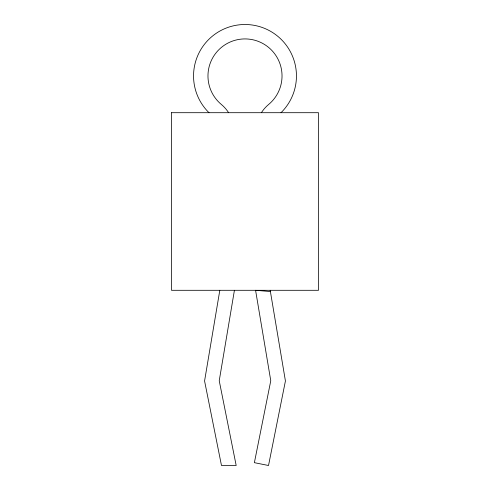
<?xml version="1.0" encoding="UTF-8"?>
<svg xmlns="http://www.w3.org/2000/svg" width="490" height="490" viewBox="0 0 490 490"><rect width="100%" height="100%" fill="white"/><g stroke="black" fill="none" stroke-linecap="round" stroke-linejoin="round"><path stroke-width="0.73" d="M219.808 290.3L204.575 380.975L221.48 465.5L236.18 465.5L219.232 380.748L234.422 290.3M270.4 291.538L255.578 290.3L270.768 380.748L254.384 462.67L268.52 465.5L285.425 380.975L270.192 290.3M208.991 112.7A51.45 51.45 0 0 1 208.495 39.696A51.45 51.45 0 0 1 281.505 39.696A51.45 51.45 0 0 1 281.009 112.7M228.628 112.7A36.462 36.462 0 0 0 221.296 104.407A37.038 37.038 0 0 1 218.032 50.568A37.038 37.038 0 0 1 271.968 50.568A37.038 37.038 0 0 1 268.704 104.407A36.462 36.462 0 0 0 261.372 112.7M171.5 112.7L171.5 290.3L318.5 290.3L318.5 112.7L171.5 112.7"/></g></svg>
